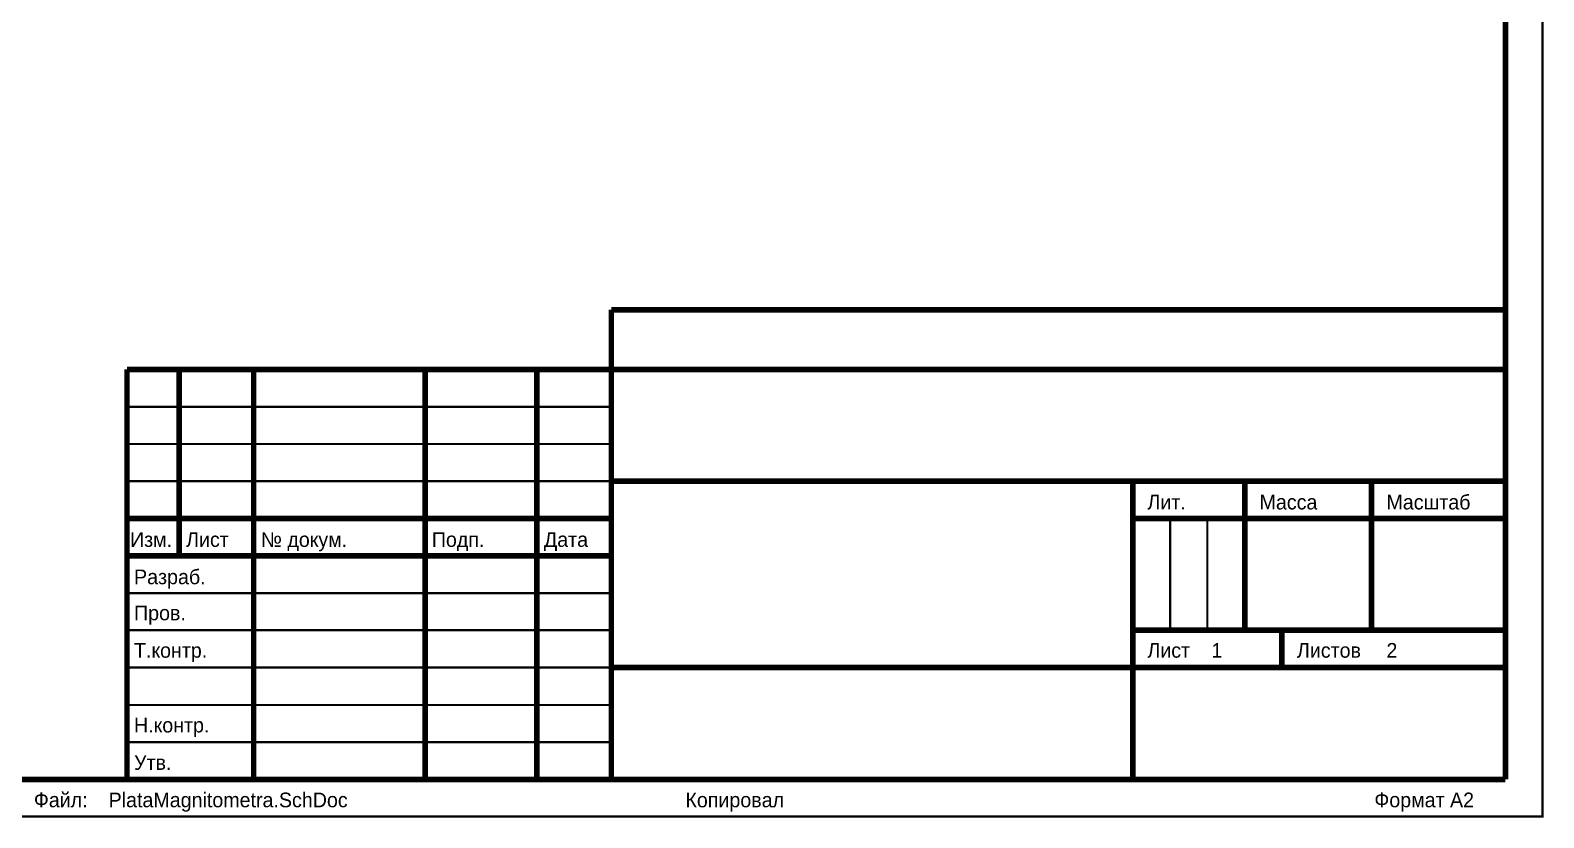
# Model space of a CAD drawing. Header units: inches. Extents: x 0 to 594, y 0 to 420.
# Drawn here: x 391 to 594.1, y -0.1 to 105.5 of the extents above; entities that cross this region are included whole.
import ezdxf

# ---------------------------------------------------------------- set-up
doc = ezdxf.new("R2010")
doc.units = ezdxf.units.IN
doc.layers.add('Sheet', color=255, linetype='Continuous')

msp = doc.modelspace()

# ---------------------------------------------------------------- linework, layer by layer
at = {"layer": 'Sheet'}
for points in [[(0, 419.98, 0.3, 0.3, 0), (594, 419.98, 0.3, 0.3, 0), (594, 0, 0.3, 0.3, 0), (0, 0, 0.3, 0.3, 0), (0, 419.98, 0.3, 0.3, 0)], [(0, 419.98, 0.3, 0.3, 0), (594, 419.98, 0.3, 0.3, 0), (594, 0, 0.3, 0.3, 0), (0, 0, 0.3, 0.3, 0), (0, 419.98, 0.3, 0.3, 0)], [(0, 419.98, 0.0991, 0.0991, 0), (0, 0, 0.0991, 0.0991, 0), (594, 0, 0.0991, 0.0991, 0), (594, 419.98, 0.0991, 0.0991, 0), (0, 419.98, 0.0991, 0.0991, 0), (0, 419.98, 0.0991, 0.0991, 0)], [(0, 419.98, 0.0991, 0.0991, 0), (0, 0, 0.0991, 0.0991, 0), (594, 0, 0.0991, 0.0991, 0), (594, 419.98, 0.0991, 0.0991, 0), (0, 419.98, 0.0991, 0.0991, 0), (0, 419.98, 0.0991, 0.0991, 0)]]:
    msp.add_lwpolyline(points, format="xyseb", close=True, dxfattribs=at)
for points in [[(589.01, 414.98, 0.749, 0.749, 0), (589.01, 4.99, 0.749, 0.749, 0)], [(469.02, 60, 0.749, 0.749, 0), (469.02, 68, 0.749, 0.749, 0)], [(469.02, 68, 0.749, 0.749, 0), (589.01, 68, 0.749, 0.749, 0)], [(404.02, 60, 0.749, 0.749, 0), (589.01, 60, 0.749, 0.749, 0)], [(404.02, 4.99, 0.749, 0.749, 0), (404.02, 60, 0.749, 0.749, 0)], [(411.01, 60, 0.749, 0.749, 0), (411.01, 34.99, 0.749, 0.749, 0)], [(421.02, 60, 0.749, 0.749, 0), (421.02, 4.99, 0.749, 0.749, 0)], [(444.02, 60, 0.749, 0.749, 0), (444.02, 4.99, 0.749, 0.749, 0)], [(459.01, 60, 0.749, 0.749, 0), (459.01, 4.99, 0.749, 0.749, 0)], [(469.02, 60, 0.749, 0.749, 0), (469.02, 4.99, 0.749, 0.749, 0)], [(404.02, 54.99, 0.3, 0.3, 0), (469.02, 54.99, 0.3, 0.3, 0)], [(404.02, 49.99, 0.3, 0.3, 0), (469.02, 49.99, 0.3, 0.3, 0)], [(404.02, 45, 0.3, 0.3, 0), (469.02, 45, 0.3, 0.3, 0)], [(469.02, 45, 0.749, 0.749, 0), (589.01, 45, 0.749, 0.749, 0)], [(539.01, 45, 0.749, 0.749, 0), (539.01, 4.99, 0.749, 0.749, 0)], [(554.02, 45, 0.749, 0.749, 0), (554.02, 25, 0.749, 0.749, 0)], [(571.02, 45, 0.749, 0.749, 0), (571.02, 25, 0.749, 0.749, 0)], [(404.02, 40, 0.749, 0.749, 0), (469.02, 40, 0.749, 0.749, 0)], [(539.01, 40, 0.749, 0.749, 0), (589.01, 40, 0.749, 0.749, 0)], [(544.01, 40, 0.3, 0.3, 0), (544.01, 25, 0.3, 0.3, 0)], [(549, 40, 0.3, 0.3, 0), (549, 25, 0.3, 0.3, 0)], [(404.02, 34.99, 0.749, 0.749, 0), (469.02, 34.99, 0.749, 0.749, 0)], [(404.02, 29.99, 0.3, 0.3, 0), (469.02, 29.99, 0.3, 0.3, 0)], [(404.02, 25, 0.3, 0.3, 0), (469.02, 25, 0.3, 0.3, 0)], [(539.01, 25, 0.749, 0.749, 0), (589.01, 25, 0.749, 0.749, 0)], [(559.01, 25, 0.749, 0.749, 0), (559.01, 20, 0.749, 0.749, 0)], [(469.02, 20, 0.749, 0.749, 0), (589.01, 20, 0.749, 0.749, 0)], [(404.02, 20, 0.3, 0.3, 0), (469.02, 20, 0.3, 0.3, 0)], [(404.02, 14.98, 0.3, 0.3, 0), (469.02, 14.98, 0.3, 0.3, 0)], [(404.02, 9.99, 0.3, 0.3, 0), (469.02, 9.99, 0.3, 0.3, 0)], [(20, 4.99, 0.749, 0.749, 0), (589.01, 4.99, 0.749, 0.749, 0)]]:
    msp.add_lwpolyline(points, format="xyseb", dxfattribs=at)

# ---------------------------------------------------------------- texts
for s, height, p in [('Лит.', 1.971, (540.96, 41.21)), ('Масса', 1.971, (556.01, 41.21)), ('Масштаб', 1.971, (573.04, 41.21)), ('Изм.', 1.971, (404.42, 36.19)), ('Лист', 1.971, (411.95, 36.19)), ('№ докум.', 1.971, (421.98, 36.19)), ('Подп.', 1.971, (444.92, 36.19)), ('Дата', 1.971, (459.97, 36.19)), ('Разраб.', 1.971, (404.96, 31.18)), ('Пров.', 1.971, (404.96, 26.34)), ('Т.контр.', 1.971, (404.96, 21.32)), ('Лист', 1.971, (540.96, 21.32)), ('1', 1.97, (549.56, 21.32)), ('Листов', 1.971, (561.03, 21.32)), ('2', 1.97, (573.04, 21.32)), ('Н.контр.', 1.971, (404.96, 11.29)), ('Утв.', 1.971, (404.96, 6.27)), ('Файл:', 1.971, (391.52, 1.25)), ('PlataMagnitometra.SchDoc', 1.971, (401.55, 1.25)), ('Копировал', 1.971, (478.96, 1.25)), ('Формат А2', 1.971, (571.42, 1.25))]:
    msp.add_text(s, height=height, dxfattribs=at).set_placement(p)

doc.saveas('drawing.dxf')
